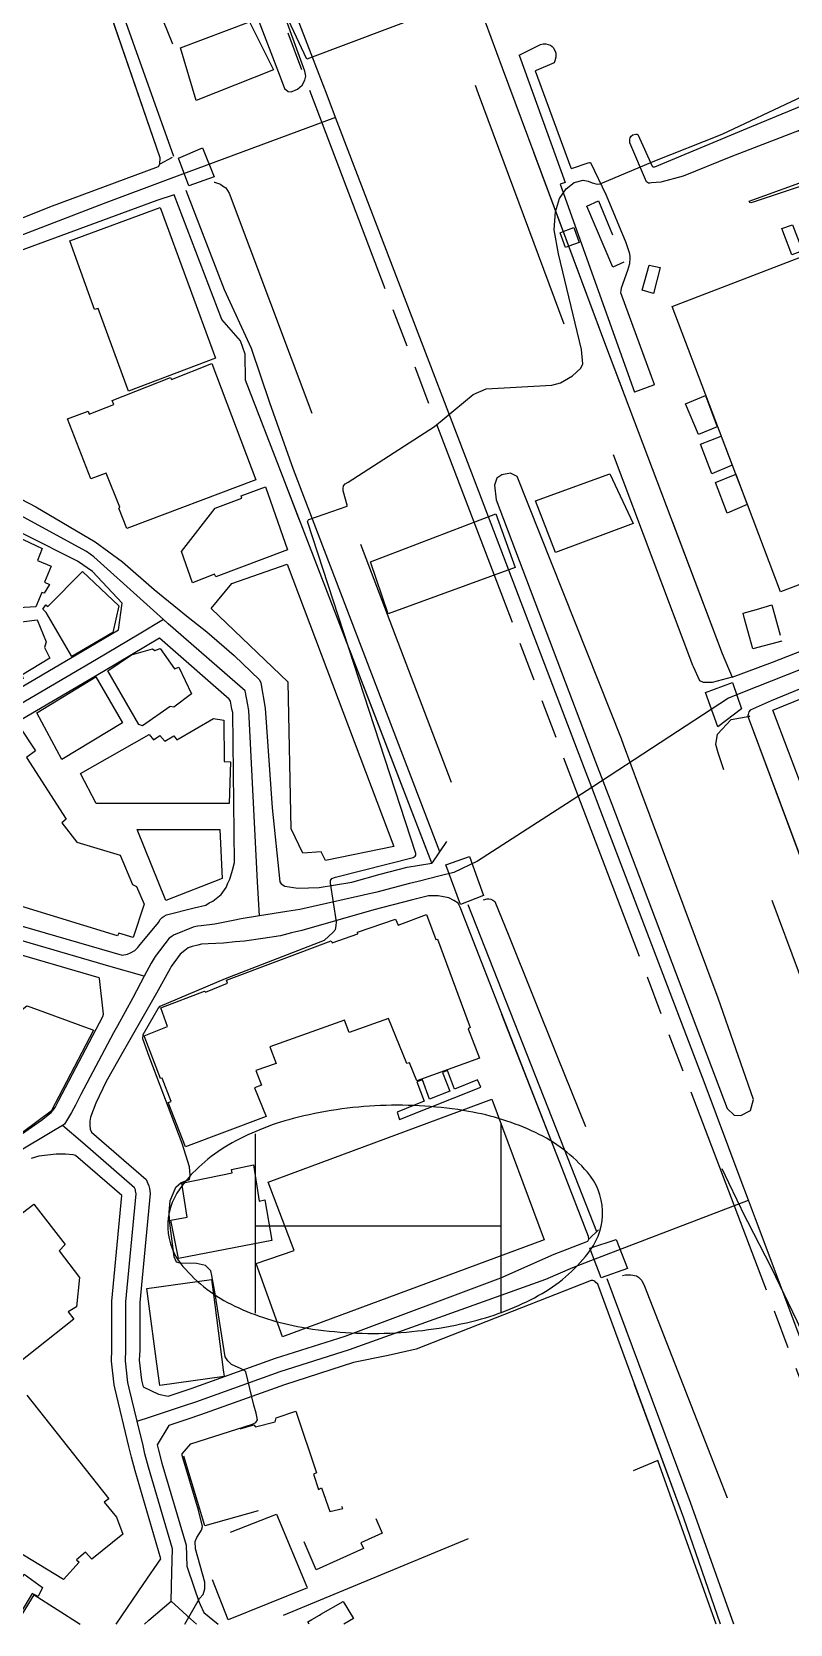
# Model space of a CAD drawing. Header units: millimetres. Extents: x 198785 to 203305, y 542885 to 545889.
# Drawn here: x 202847.2 to 202956, y 542885.3 to 543113.5 of the extents above; entities that cross this region are included whole.
import ezdxf

# ---------------------------------------------------------------- set-up
doc = ezdxf.new("R2010")
doc.units = ezdxf.units.MM
for name, pattern in [('FENCE_25K', [54.3, 28.7, -9.2, -16.4]), ('HIDDEN_BULD_25K', [28.8, 18.4, -10.4]), ('HIDDEN_IN_25K', [56.5, 36.5, -20]), ('HIDDEN_SIGUNGU_25K', [51.2, 30.4, -3.2, 5.6, -3.2, 5.6, -3.2])]:
    doc.linetypes.add(name, pattern=pattern)
for name, color, linetype in [('A0013114', 253, 'Continuous'), ('A0013117', 253, 'Continuous'), ('A0013118', 253, 'Continuous'), ('A0023214', 253, 'Continuous'), ('A0023217', 253, 'Continuous'), ('A0033324', 253, 'Continuous'), ('A0033327', 253, 'Continuous'), ('A0043325', 253, 'Continuous'), ('B0014111', 253, 'Continuous'), ('B0014112', 253, 'Continuous'), ('B0014114', 253, 'Continuous'), ('B0014115', 253, 'Continuous'), ('B0014116', 253, 'Continuous'), ('B0014118', 253, 'Continuous'), ('B0014511', 253, 'Continuous'), ('B0024120', 253, 'Continuous'), ('C0076117', 253, 'Continuous'), ('C0523121', 253, 'Continuous'), ('F0017111', 253, 'Continuous'), ('F0047224', 253, 'Continuous'), ('G0018113', 253, 'Continuous')]:
    doc.layers.add(name, color=color, linetype=linetype)

# ---------------------------------------------------------------- blocks, each defined once
blk = doc.blocks.new('B0014511')
at = {"layer": 'B0014511'}
blk.add_lwpolyline([(-31.17, -1.27, 0.169014), (-29, -6.77, 0.105159), (-21.57, -12.43, 0.067248), (-11.97, -15.47, 0.053397), (0.67, -16.3, 0.053397), (13.19, -14.44, 0.067248), (22.51, -10.63, 0.105159), (29.45, -4.38, 0.169014), (31.17, 1.27, 0.169014), (29, 6.77, 0.105159), (21.57, 12.43, 0.067248), (11.97, 15.47, 0.053397), (-0.67, 16.3, 0.053397), (-13.19, 14.44, 0.067248), (-22.51, 10.63, 0.105159), (-29.45, 4.38, 0.169014)], format="xyb", close=True, dxfattribs=at)
for points in [[(-18.64, 12.26), (-18.64, -13.46)], [(16.58, 13.62), (16.58, -13.46)], [(-18.64, -0.94), (16.58, -0.94)]]:
    blk.add_lwpolyline(points, dxfattribs=at)

msp = doc.modelspace()

# ---------------------------------------------------------------- linework, layer by layer
at = {"layer": 'A0013114'}
for points in [[(202887.08, 543179.66), (202886.96, 543179.4), (202886.98, 543179.3), (202892.05, 543166.1), (202893.69, 543161.82), (202894.87, 543158.9), (202908.35, 543125.44), (202912.26, 543114.95), (202914.72, 543108.35), (202929.52, 543068.62), (202946.23, 543024.42), (202947.69, 543021.04)], [(202865.65, 543095.46), (202857.17, 543120.06), (202849.21, 543140.99), (202848.89, 543141.65), (202848.6, 543141.91), (202848.26, 543142.11), (202847.85, 543142.28)], [(202904.6, 542994.36), (202883.3, 543049.67), (202877.91, 543063.59), (202877.85, 543067.32), (202877.19, 543069.24), (202874.51, 543072.3), (202867.65, 543090.16)], [(202950.26, 543016.3), (202950.1, 543016.06), (202949.99, 543015.69), (202949.94, 543015.54), (202950, 543015.28), (202966.85, 542970.15), (202971.42, 542958.37), (202973.86, 542952.08), (202975.99, 542946.58), (202991.61, 542905.66), (202992.26, 542905.58), (202992.68, 542905.68), (203009.89, 542914.13), (203022.13, 542920.42), (203037.63, 542928.56), (203039.03, 542929.82), (203040.08, 542931.06), (203041.5, 542933.73), (203041.5, 542934.18)], [(202927.13, 542940.47), (202927.09, 542940.86), (202923.31, 542950.62), (202908.67, 542988.05), (202908.38, 542988.63)], [(202946.01, 542885.31), (202940.76, 542900.51), (202928.4, 542934.03), (202928.14, 542934.28), (202927.97, 542934.45), (202927.7, 542934.54)]]:
    msp.add_lwpolyline(points, dxfattribs=at)
at = {"layer": 'A0013117'}
for points in [[(202847.85, 543142.28), (202846.98, 543142.3), (202845.93, 543142.27), (202800.58, 543124.88), (202765.48, 543111.62), (202755.3, 543107.65), (202754.32, 543107.2), (202765.73, 543076.24), (202771.72, 543060), (202772.75, 543059.87), (202773.54, 543060.05), (202791.47, 543066.07), (202796.02, 543067.77), (202799.89, 543069.22), (202811.84, 543073.71), (202821.82, 543077.34), (202822.89, 543077.76), (202829.95, 543080.55), (202832.69, 543081.63), (202849.84, 543088.46), (202865.4, 543094.22), (202865.62, 543094.55), (202865.65, 543095.46)], [(202867.65, 543090.16), (202865.15, 543089.34), (202834.32, 543078.01)], [(202843.6, 543047.65), (202847.81, 543045.44), (202856.32, 543040.43), (202860.25, 543037.58), (202864.78, 543033.58), (202869.69, 543029.63), (202872.33, 543027.52), (202876.28, 543024.12), (202879.89, 543020.67), (202880.09, 543020.23), (202880.7, 543016.58), (202881.7, 543002.32), (202882.81, 542991.69), (202882.99, 542991.4), (202883.51, 542991.08), (202885.4, 542990.77), (202888.47, 542990.89), (202893.12, 542991.67), (202897.18, 542992.78), (202901.1, 542993.8), (202904.6, 542994.36)], [(202827.63, 543008.98), (202855.48, 543025.32), (202859.69, 543027.8), (202860.19, 543031.63), (202855.94, 543036.18), (202853.81, 543037.64), (202838.92, 543045.11)], [(202947.69, 543021.04), (202953.47, 543023.21), (202983.65, 543035.01)], [(203041.5, 542934.18), (203036.57, 542945.02), (203031.39, 542956.72), (203031.09, 542957.45), (203029.59, 542961.14), (203024.08, 542974.69), (203021.62, 542980.54), (203021.35, 542981.18), (203019.54, 542985.38), (203018.15, 542988.59), (203014.39, 542997.02), (203010.59, 543005.6), (203004.99, 543018.85), (202999.44, 543032.19), (202999.2, 543032.39), (202994.84, 543034.21), (202994.64, 543034.25), (202994.35, 543034.25), (202993.99, 543034.15), (202991.56, 543033.36), (202971.49, 543025.13), (202953.29, 543017.64), (202950.26, 543016.3)], [(202865.55, 543026.63), (202857.51, 543021.87), (202829.45, 543005.41)], [(202839.57, 542987.15), (202860.21, 542981.17), (202860.98, 542981.34), (202861.39, 542981.52), (202862, 542981.86), (202862.46, 542982.27), (202862.61, 542982.5), (202865.42, 542985.89), (202865.63, 542986.28), (202865.93, 542986.58), (202866.21, 542986.8), (202866.57, 542986.95), (202870.52, 542987.98), (202872.22, 542988.38), (202872.67, 542988.68), (202873.19, 542988.93), (202874.4, 542989.87), (202874.89, 542990.54), (202875.1, 542990.87), (202875.37, 542991.51), (202875.64, 542992.09), (202876.04, 542993.36), (202876.31, 542994.48), (202876.05, 543015.98), (202875.93, 543016.46), (202875.75, 543017.58), (202875.56, 543017.89), (202865.55, 543026.63)], [(202908.38, 542988.63), (202907.79, 542989.02), (202907.06, 542989.41), (202905.51, 542989.68), (202904.15, 542989.7), (202901.67, 542989.09), (202896.28, 542987.68), (202885.96, 542984.73), (202884.5, 542984.37), (202882.93, 542983.98), (202880.36, 542983.59), (202877.73, 542983.22), (202876.4, 542983.08), (202874.72, 542982.9), (202872.54, 542982.8), (202871.59, 542982.75), (202871.03, 542982.61), (202870.25, 542982.41), (202869.67, 542982.24), (202869.21, 542981.88), (202868.51, 542981.34), (202867.22, 542979.55), (202867.08, 542979.29), (202865.11, 542975.76), (202863.97, 542973.76), (202860.53, 542967.74), (202857.91, 542963.1), (202856.43, 542959.96), (202855.65, 542957.97), (202855.56, 542957.41), (202855.56, 542956.76), (202855.63, 542956.27), (202855.81, 542955.81), (202863.64, 542949.04), (202864.03, 542948.13), (202864.1, 542947.73), (202864.21, 542947.03), (202862.74, 542931.39), (202862.72, 542924.59), (202862.66, 542923.13), (202862.98, 542920.3), (202863.21, 542919.34), (202865.42, 542918.25), (202866.81, 542917.98), (202868.36, 542918.5), (202870.11, 542919.08), (202882.2, 542923.42), (202892.19, 542926.6), (202914.51, 542934.95), (202922.18, 542938.33), (202926.77, 542940.08), (202926.97, 542940.2), (202927.13, 542940.47)], [(202843.37, 542953.85), (202848.61, 542957.52), (202850.02, 542958.66), (202850.6, 542959.37), (202851.14, 542960.4), (202857.44, 542972.39), (202857.51, 542972.73), (202856.95, 542977.83), (202856.91, 542977.96), (202838.01, 542983.44)], [(202859.35, 542885.31), (202863.32, 542891.11), (202865.76, 542894.68), (202862.06, 542907.29), (202861.53, 542909.23), (202861.16, 542910.79), (202859.19, 542918.97), (202859.04, 542919.6), (202858.65, 542922.98), (202858.72, 542924.67), (202858.74, 542931.58), (202860.17, 542946.76), (202853.53, 542952.5), (202853.16, 542952.58), (202852.06, 542952.65), (202850.73, 542952.65), (202849.49, 542952.53), (202848.25, 542952.36), (202847.13, 542952.06)], [(202927.7, 542934.54), (202927.46, 542934.54), (202902.38, 542924.74), (202898.37, 542923.81), (202893.4, 542922.79), (202883.48, 542919.63), (202871.42, 542915.29), (202869.62, 542914.7), (202866.91, 542913.8), (202865.22, 542911.01), (202865.41, 542910.22), (202865.91, 542908.37), (202869.36, 542896.64), (202869.47, 542893.6), (202870.52, 542890.5), (202871.22, 542888.53), (202871.41, 542888.1), (202871.9, 542887), (202873.98, 542885.31)]]:
    msp.add_lwpolyline(points, dxfattribs=at)
at = {"layer": 'A0013118'}
for points in [[(202917.12, 543110.21), (202920.2, 543111.71), (202920.6, 543111.79), (202920.96, 543111.79), (202921.61, 543111.61), (202921.87, 543111.42), (202922.03, 543111.27), (202922.31, 543110.77), (202922.4, 543110.48), (202922.42, 543110.15), (202922.4, 543109.91), (202922.26, 543109.36), (202922.14, 543109.08), (202919.6, 543108.01), (202919.45, 543107.93), (202924.54, 543094.05), (202924.65, 543093.93), (202924.8, 543093.97), (202927.04, 543094.76), (202927.22, 543094.8), (202927.39, 543094.81), (202929.6, 543090.13), (202932.46, 543083.32), (202932.93, 543081.92), (202933.01, 543081.37), (202933.03, 543081.13), (202932.95, 543080.29), (202932.69, 543079.34), (202931.77, 543076.78), (202931.7, 543076.47), (202931.67, 543076.15), (202936.06, 543064.17), (202936.5, 543063.03), (202936.42, 543062.87), (202933.7, 543061.88)], [(202968.23, 543085.56), (202965.02, 543093.73), (202964.5, 543093.7), (202950.7, 543089.13), (202950.36, 543089.02), (202950.22, 543089.08), (202950.12, 543089.27), (202959.63, 543092.7), (202957.29, 543099.38), (202947.49, 543095.63), (202940.65, 543092.85), (202937.44, 543091.97), (202936.11, 543091.88), (202935.88, 543091.83), (202935.7, 543091.86), (202935.42, 543092.05), (202933.02, 543097.63), (202932.99, 543098.13), (202933.07, 543098.36), (202933.18, 543098.59), (202933.46, 543098.75), (202933.89, 543098.86), (202934.02, 543098.88), (202934.2, 543098.77)]]:
    msp.add_lwpolyline(points, dxfattribs=at)
at = {"layer": 'A0023214'}
msp.add_lwpolyline([(202966.19, 542903.08), (202951.04, 542943.41), (202950.04, 542946.06), (202948.85, 542949.24), (202943.81, 542962.64), (202928.75, 543002.09), (202927.55, 543005.23), (202926.52, 543007.93), (202910.35, 543050.27), (202891.53, 543099.39), (202890.82, 543101.25), (202889.3, 543105.21), (202889.26, 543105.33), (202871.71, 543150.71)], dxfattribs=at)
at = {"layer": 'A0023217'}
for points in [[(202890.82, 543101.25), (202866.82, 543092.36), (202857.49, 543088.9), (202830.6, 543078.57), (202827.69, 543077.45)], [(202866.12, 543029.29), (202863.27, 543031.86), (202856.13, 543038.3), (202855.07, 543039.03), (202840.74, 543046.84), (202839.88, 543047.57), (202839.28, 543048.54), (202837.41, 543052.46), (202836, 543055.69), (202829.37, 543073.05), (202827.69, 543077.45)], [(202999.05, 543038.29), (202993.01, 543036.39), (202991.16, 543035.81), (202977.57, 543030.07), (202948.94, 543018.73), (202947.17, 543018.02), (202927.55, 543005.23), (202911.16, 542994.67), (202907.76, 542993.03), (202905.8, 542992.54), (202902.63, 542991.75), (202901.39, 542991.44), (202896.73, 542990.23), (202885.68, 542987.75), (202883.84, 542987.46), (202879.88, 542986.83)], [(202866.12, 543029.29), (202862.62, 543027.22), (202856.5, 543023.59), (202827.89, 543006.81), (202824.75, 543004.97)], [(202879.88, 542986.83), (202879.63, 542991.72), (202878.38, 543016.28), (202878.32, 543016.52), (202878.22, 543017.08), (202877.83, 543019.06), (202867.51, 543028.05), (202866.79, 543028.68), (202866.12, 543029.29)], [(202863.37, 542978.17), (202858.63, 542979.54), (202838.79, 542985.29), (202835.61, 542987.08), (202835.17, 542987.33), (202833.82, 542990.02)], [(202879.88, 542986.83), (202877.29, 542986.42), (202876.14, 542986.18), (202873.47, 542985.64), (202871.53, 542985.39), (202871.05, 542985.37), (202870.77, 542985.3), (202870.39, 542985.2), (202867.54, 542984.06), (202867.31, 542983.88), (202866.96, 542983.61), (202864.92, 542981.02), (202864.38, 542980.03), (202863.37, 542978.17)], [(202863.37, 542978.17), (202861.71, 542975.08), (202859.53, 542971.05), (202858.98, 542970.06), (202854.26, 542961.23), (202853.52, 542959.67), (202852.93, 542958.65), (202851.95, 542956.95), (202851.65, 542956.77)], [(202851.65, 542956.77), (202850.13, 542955.87), (202845.25, 542952.96), (202844.84, 542952.71), (202833.2, 542943.42), (202825.04, 542936.64), (202823.74, 542935.57), (202817.23, 542930.78), (202813.98, 542929.34), (202809.71, 542927.45)], [(202862.35, 542914.38), (202861.2, 542919.15), (202861.01, 542919.95), (202860.66, 542923.06), (202860.72, 542924.63), (202860.74, 542931.48), (202862.19, 542946.96), (202862.12, 542947.41), (202862.1, 542947.57), (202861.99, 542947.83), (202854.54, 542954.27), (202851.65, 542956.77)], [(202862.35, 542914.38), (202864.25, 542915.02), (202868.99, 542916.6), (202870.76, 542917.19), (202882.84, 542921.53), (202892.8, 542924.69), (202920.98, 542934.74), (202924.82, 542936.43), (202927.42, 542937.43), (202950.04, 542946.06)], [(202867.23, 542888.62), (202867.34, 542892.74), (202867.44, 542896.08), (202863.98, 542907.83), (202863.47, 542909.72), (202863.19, 542910.9), (202862.35, 542914.38)], [(202863.39, 542885.31), (202864.04, 542885.87), (202867.23, 542888.62)], [(202867.23, 542888.62), (202870.02, 542886.08), (202870.87, 542885.31)]]:
    msp.add_lwpolyline(points, dxfattribs=at)
at = {"layer": 'A0033324', "linetype": 'HIDDEN_IN_25K', "flags": 128}
for points in [[(202867.35, 543095.52), (202865.62, 543094.55), (202865.65, 543095.46), (202857.17, 543120.06), (202849.21, 543140.99), (202848.89, 543141.65), (202848.6, 543141.91), (202851.84, 543143.03), (202852.02, 543143.08), (202853.69, 543143.67), (202853.96, 543143.67), (202854.2, 543143.65), (202854.49, 543143.55), (202854.76, 543143.31), (202855, 543143.14), (202863.91, 543120.62), (202864.76, 543118.47), (202871.84, 543100.6), (202871.93, 543100.19), (202871.98, 543099.36), (202871.93, 543099), (202871.84, 543098.68), (202871.69, 543098.37), (202871.55, 543098.1), (202871.33, 543097.83), (202871.04, 543097.64), (202870.65, 543097.32), (202869.27, 543096.4), (202868.23, 543095.94), (202867.35, 543095.52)], [(202944.8, 543020.28), (202943.58, 543020.25), (202943.06, 543020.5), (202942.15, 543022.53), (202942.06, 543022.73), (202926.57, 543063.69), (202925.3, 543067.04), (202911.3, 543104.63), (202910.5, 543106.87), (202910.51, 543107.44), (202910.82, 543107.91), (202914.34, 543109.35), (202914.72, 543108.35), (202929.52, 543068.62), (202946.23, 543024.42), (202947.69, 543021.04), (202944.8, 543020.28)], [(202906.74, 542997.47), (202904.6, 542994.36), (202883.3, 543049.67), (202877.91, 543063.59), (202877.85, 543067.32), (202877.19, 543069.24), (202874.51, 543072.3), (202867.65, 543090.16), (202870.13, 543091.06), (202871.08, 543091.41), (202872.66, 543091.99), (202873.44, 543091.99), (202873.59, 543091.95), (202874.32, 543091.68), (202874.61, 543091.44), (202875.05, 543091.17), (202875.56, 543090.42), (202889.18, 543054.15), (202891.94, 543046.63), (202892.83, 543044.19), (202907.45, 543005.84), (202908.09, 543003.77), (202908.48, 543002.09), (202908.53, 543001.12), (202908.53, 543000.86), (202908.21, 542999.54), (202907.87, 542998.84), (202907.28, 542998.1), (202906.74, 542997.47)], [(202989.66, 542905.88), (202988.47, 542905.84), (202985.34, 542906.47), (202984.92, 542906.76), (202984.56, 542907.3), (202970.39, 542944.42), (202964.72, 542959.04), (202961.24, 542968.02), (202946.99, 543006.2), (202945.69, 543010.17), (202945.35, 543011.37), (202945.57, 543012.85), (202947.53, 543014.98), (202950.24, 543015.45), (202950, 543015.28), (202966.85, 542970.15), (202971.42, 542958.37), (202973.86, 542952.08), (202975.99, 542946.58), (202991.51, 542905.93), (202989.66, 542905.88)], [(202928.52, 542941.8), (202927.13, 542940.47), (202927.09, 542940.86), (202923.31, 542950.62), (202908.67, 542988.05), (202910.58, 542988.65), (202911.15, 542988.82), (202912.55, 542989.27), (202912.8, 542989.27), (202913.09, 542989.22), (202913.38, 542989.07), (202913.67, 542988.86), (202915.68, 542983.95), (202922.56, 542966.79), (202930.26, 542947.59), (202930.51, 542946.42), (202930.56, 542945.96), (202930.58, 542945.4), (202930.53, 542944.82), (202930.19, 542944.04), (202929.66, 542942.97), (202928.78, 542942.03), (202928.52, 542941.8)], [(202946.01, 542885.31), (202940.76, 542900.51), (202928.4, 542934.03), (202928.14, 542934.28), (202927.97, 542934.45), (202930.21, 542934.91), (202930.83, 542935.02), (202932.39, 542935.35), (202932.86, 542935.39), (202933.15, 542935.39), (202933.95, 542935.22), (202934.24, 542935.02), (202934.73, 542934.54), (202935.13, 542933.74), (202944.58, 542909.53), (202952.32, 542889.67), (202952.48, 542889.07), (202952.61, 542887.94), (202952.61, 542886.8), (202952.44, 542885.79), (202952.25, 542885.31)]]:
    msp.add_lwpolyline(points, dxfattribs=at)
at = {"layer": 'A0033327'}
for points in [[(202867.61, 543095.64), (202858.85, 543120.2), (202850.28, 543142.49)], [(202905.75, 542996.02), (202884.77, 543050.79), (202881.37, 543060.34), (202878.75, 543068.16), (202874.89, 543076.53), (202869.4, 543090.79)], [(202928.27, 542941.56), (202923.13, 542954.66), (202909.84, 542988.42)], [(202947.93, 542885.31), (202941.72, 542902.76), (202929.76, 542934.81)]]:
    msp.add_lwpolyline(points, dxfattribs=at)
at = {"layer": 'A0043325'}
for points in [[(202904.6, 543116.35), (202886.69, 543109.6), (202883.36, 543116.75), (202902.04, 543123.39), (202904.6, 543116.35)], [(202881.9, 543108.08), (202870.83, 543103.69), (202868.58, 543111.26), (202878.45, 543114.98), (202881.9, 543108.08)], [(202873.4, 543092.77), (202869.74, 543091.45), (202868.28, 543095.42), (202871.74, 543096.9), (202873.4, 543092.77)], [(202933.51, 543043.05), (202922.36, 543038.91), (202919.5, 543046.3), (202930.12, 543050.19), (202933.51, 543043.05)], [(202916.57, 543036.74), (202898.37, 543030.11), (202895.81, 543037.59), (202913.78, 543044.46), (202916.57, 543036.74)], [(202949.01, 543016.49), (202945.64, 543013.94), (202943.85, 543018.86), (202947.73, 543020.29), (202949.01, 543016.49)], [(202912.03, 542989.75), (202908.71, 542988.46), (202906.62, 542994.16), (202910.01, 542995.32), (202912.03, 542989.75)], [(202932.69, 542936.29), (202928.92, 542934.92), (202927.27, 542939.18), (202931.07, 542940.44), (202932.69, 542936.29)]]:
    msp.add_lwpolyline(points, dxfattribs=at)
at = {"layer": 'B0014111'}
for points in [[(202865.63, 543088.35), (202873.58, 543066.76), (202861.1, 543062.05), (202856.76, 543073.86), (202856.23, 543073.71), (202854.93, 543077.34), (202852.69, 543083.58), (202865.63, 543088.35)], [(202964.09, 543083.78), (202979.85, 543042.83), (202954.63, 543033.28), (202949.87, 543045.79), (202948.22, 543050.12), (202939.08, 543074.15), (202964.09, 543083.78)], [(202873.07, 543066), (202879.39, 543049.33), (202860.88, 543042.34), (202859.74, 543045.27), (202859.89, 543045.41), (202857.93, 543050.26), (202855.7, 543049.46), (202852.37, 543058.08), (202855.33, 543059.18), (202855.47, 543058.71), (202858.99, 543060.1), (202858.76, 543060.71), (202867.14, 543063.99), (202867.28, 543063.71), (202873.07, 543066)], [(202883.89, 543039.31), (202873.62, 543035.42), (202873.42, 543035.8), (202870.29, 543034.54), (202868.71, 543039.03), (202873.52, 543045.26), (202877.35, 543046.68), (202877.25, 543047.01), (202880.78, 543048.33), (202883.89, 543039.31)], [(202849.77, 543034.31), (202849.02, 543033.06), (202848.7, 543033.16), (202847.84, 543031.14), (202838.7, 543030.6), (202835.27, 543032.27), (202835.45, 543032.68), (202834.63, 543033.15), (202839.58, 543043.77), (202848.74, 543039.47), (202848.05, 543037.77), (202850.03, 543036.94), (202849.06, 543034.64), (202849.77, 543034.31)], [(202899.17, 542996.78), (202889.35, 542994.75), (202888.76, 542996.02), (202886.1, 542995.81), (202884.42, 542999.32), (202884.02, 543020.31), (202872.96, 543030.87), (202875.92, 543034.44), (202883.85, 543037.24), (202899.17, 542996.78)], [(202865.64, 543025.15), (202867.71, 543022.21), (202868.31, 543022.45), (202870.14, 543018.65), (202867.61, 543016.76), (202867.09, 543016.82), (202863.14, 543014.04), (202862.58, 543014.24), (202858.14, 543021.95), (202861.53, 543024.23), (202864.57, 543025.12), (202864.9, 543024.85), (202865.64, 543025.15)], [(202860.25, 543014.49), (202851.57, 543009.25), (202847.98, 543015.92), (202856.43, 543021.09), (202860.25, 543014.49)], [(202845.34, 543014.15), (202847.76, 543010.49), (202846.49, 543009.5), (202852.15, 543000.67), (202851.54, 543000.14), (202853.69, 542997.41), (202859.93, 542995.51), (202861.66, 542991.3), (202862.25, 542991.01), (202863.38, 542988.49), (202861.76, 542983.72), (202859.72, 542984.35), (202859.51, 542983.94), (202840.18, 542989.89), (202833.32, 543000.42), (202833.19, 543000.37), (202830.47, 543005.12), (202843.46, 543013.23), (202843.69, 543013.07), (202845.34, 543014.15)], [(202874.78, 543014.89), (202874.83, 543008.96), (202875.76, 543008.9), (202875.54, 543002.91), (202856.48, 543002.94), (202854.24, 543007.23), (202864.08, 543012.83), (202864.69, 543012.06), (202865.62, 543012.66), (202866.31, 543011.84), (202867.61, 543012.63), (202868.02, 543012.05), (202873.32, 543015.13), (202874.78, 543014.89)], [(202874.53, 542992.16), (202866.48, 542989.02), (202862.36, 542999.18), (202874.21, 542999.18), (202874.53, 542992.16)], [(202903.85, 542987.02), (202905.2, 542983.43), (202905.42, 542983.48), (202910.09, 542970.84), (202909.82, 542970.64), (202911.46, 542966.45), (202902.44, 542963.17), (202901.4, 542965.75), (202901.03, 542965.65), (202898.42, 542972.09), (202892.78, 542970.1), (202892.1, 542971.88), (202881.38, 542968.03), (202882.28, 542965.68), (202879.37, 542964.64), (202880.19, 542962.54), (202879.2, 542962.16), (202880.87, 542958.06), (202869.29, 542953.72), (202866.79, 542960.08), (202867.21, 542960.24), (202865.96, 542963.55), (202865.72, 542963.51), (202863.38, 542969.65), (202866.71, 542970.97), (202865.74, 542973.65), (202872.02, 542976.03), (202872.14, 542975.88), (202875.3, 542977.19), (202875.15, 542977.6), (202890.2, 542983.24), (202890.32, 542982.96), (202893.98, 542984.24), (202893.94, 542984.5), (202899.39, 542986.37), (202899.77, 542985.49), (202903.85, 542987.02)], [(202850.01, 542958.81), (202839.87, 542951.33), (202833.98, 542958.72), (202831.51, 542961.82), (202838.62, 542967.56), (202840.12, 542968.77), (202845.4, 542973.03), (202846.53, 542973.95), (202847.12, 542973.74), (202855.83, 542970.56), (202856.1, 542970.46), (202850.01, 542958.81)], [(202920.74, 542940.39), (202883.2, 542926.47), (202879.44, 542936.98), (202884.85, 542938.86), (202881.13, 542948.66), (202913.23, 542960.56), (202920.74, 542940.39)], [(202879.02, 542951.13), (202879.85, 542945.95), (202880.68, 542946.1), (202881.65, 542940.29), (202868.26, 542937.72), (202867.19, 542943.2), (202869.5, 542943.66), (202868.76, 542948.51), (202875.97, 542950), (202875.86, 542950.48), (202879.02, 542951.13)], [(202827.46, 542930.22), (202847.53, 542945.5), (202852.05, 542939.73), (202851.18, 542938.8), (202854.07, 542934.98), (202853.65, 542930.8), (202852.46, 542930.05), (202853.26, 542929.04)], [(202874.83, 542920.81), (202865.6, 542919.53), (202865.19, 542922.61), (202863.99, 542931.58), (202863.74, 542933.4), (202872.99, 542934.69), (202873.23, 542932.92), (202874.7, 542921.74), (202874.83, 542920.81)], [(202853.26, 542929.04), (202842.59, 542920.61)], [(202846.53, 542918.15), (202858.29, 542903.28), (202857.62, 542902.77), (202859.38, 542900.62), (202860.32, 542898.19), (202855.84, 542894.64), (202854.95, 542895.62), (202853.66, 542894.52), (202854.04, 542894.2), (202851.77, 542891.7), (202840.27, 542898.67)], [(202844.99, 542885.31), (202847.58, 542889.5)], [(202847.58, 542889.5), (202854.18, 542885.31)]]:
    msp.add_lwpolyline(points, dxfattribs=at)
at = {"layer": 'B0014112'}
for points in [[(202859.7, 543031.27), (202858.84, 543027.43), (202852.99, 543024), (202849.31, 543030.32), (202848.81, 543030.76), (202849.27, 543031.4), (202849.54, 543031.18), (202854.53, 543036.18), (202859.7, 543031.27)], [(202846.01, 543020.86), (202840.02, 543017.43), (202839.44, 543017.68), (202834.2, 543026.85), (202834.18, 543027.18), (202836.4, 543027.77), (202848.03, 543029.27), (202849.32, 543026.1), (202849.05, 543025.3), (202849.81, 543023.78), (202845.83, 543021.33), (202846.01, 543020.86)]]:
    msp.add_lwpolyline(points, dxfattribs=at)
at = {"layer": 'B0014114', "linetype": 'HIDDEN_BULD_25K', "flags": 128}
for points in [[(202885.12, 542915.82), (202888.08, 542906.99), (202887.64, 542906.81), (202888.35, 542904.6), (202888.8, 542904.83), (202889.98, 542901.47), (202891.86, 542901.88), (202891.08, 542903.46), (202894.24, 542904.88), (202895.91, 542900.48), (202896.51, 542900.59), (202897.51, 542898.35), (202894.42, 542896.98), (202894.8, 542896.17), (202888.04, 542893.07), (202883.87, 542902.7), (202872.05, 542899.41), (202869.03, 542909.46), (202870.54, 542910), (202870.22, 542910.96), (202871.74, 542911.6), (202871.89, 542911.46), (202874.41, 542912.03), (202874.4, 542912.49), (202879.1, 542913.89), (202879.32, 542913.58), (202882.13, 542914.32), (202882.27, 542914.89), (202885.12, 542915.82)], [(202886.76, 542890.51), (202875.42, 542885.92), (202871.13, 542896.72), (202882.35, 542901.08), (202886.76, 542890.51)]]:
    msp.add_lwpolyline(points, dxfattribs=at)
at = {"layer": 'B0014115'}
msp.add_lwpolyline([(202958.02, 543004.48), (202953.5, 543016.3), (202959.66, 543018.8)], dxfattribs=at)
at = {"layer": 'B0014116', "linetype": 'HIDDEN_BULD_25K', "flags": 128}
for points in [[(202932.16, 543080.51), (202930.55, 543079.8), (202926.84, 543088.54), (202928.53, 543089.31), (202932.16, 543080.51)], [(202957.76, 543082.16), (202956.25, 543081.58), (202954.79, 543085.33), (202956.32, 543085.88), (202957.76, 543082.16)], [(202937.36, 543079.74), (202936.39, 543076.04), (202934.79, 543076.49), (202935.79, 543080.09), (202937.36, 543079.74)], [(202945.56, 543056.93), (202942.84, 543055.81), (202940.98, 543060.2), (202943.84, 543061.4), (202945.56, 543056.93)], [(202947.7, 543051.41), (202944.75, 543050.18), (202943.13, 543054.45), (202946.13, 543055.57), (202947.7, 543051.41)], [(202949.84, 543045.78), (202946.97, 543044.56), (202945.28, 543048.92), (202948.12, 543050.08), (202948.22, 543050.12), (202949.84, 543045.78)], [(202954.82, 543026.21), (202950.63, 543025.08), (202949.45, 543029.41), (202949.25, 543030.19), (202951.18, 543030.75), (202953.37, 543031.38), (202954.82, 543026.21)], [(202841.96, 542885.31), (202846.13, 542892.49), (202848.77, 542890.57)], [(202848.77, 542890.57), (202848.14, 542889.28), (202847.27, 542889.7), (202844.68, 542885.31)]]:
    msp.add_lwpolyline(points, dxfattribs=at)
at = {"layer": 'B0014118', "linetype": 'HIDDEN_BULD_25K', "flags": 128}
msp.add_lwpolyline([(202887, 542885.31), (202886.81, 542885.65), (202887.39, 542885.98), (202888.49, 542886.6), (202888.71, 542886.73), (202891.91, 542888.54), (202893.37, 542886.11), (202891.97, 542885.31)], dxfattribs=at)
at = {"layer": 'B0024120', "linetype": 'FENCE_25K', "flags": 128}
msp.add_lwpolyline([(202945.41, 542885.31), (202937.01, 542908.74), (202880.25, 542885.31)], dxfattribs=at)
at = {"layer": 'C0076117'}
for points in [[(202917.12, 543110.21), (202923.72, 543091.93), (202923.01, 543091.7), (202933.7, 543061.88)], [(202923.8, 543082.64), (202923.04, 543084.73), (202923.45, 543084.9), (202924.96, 543085.48), (202925.76, 543083.32), (202924.24, 543082.79), (202923.8, 543082.64)], [(202906.85, 542964.65), (202906.15, 542964.38), (202907.2, 542961.68), (202904.3, 542960.55), (202903.29, 542963.3), (202902.48, 542963.05), (202903.53, 542960.26), (202899.64, 542958.71), (202899.96, 542957.64), (202911.65, 542962.25), (202911.17, 542963.32), (202907.85, 542961.98), (202906.85, 542964.65)]]:
    msp.add_lwpolyline(points, dxfattribs=at)
at = {"layer": 'C0523121'}
for points in [[(202882.85, 543107.08), (202883.49, 543105.39), (202883.99, 543104.97), (202884.44, 543104.94), (202885.33, 543105.29), (202886, 543105.87), (202886.42, 543106.59), (202886.52, 543107.17), (202886.42, 543107.87), (202882.16, 543119.65), (202870.46, 543150.43), (202857.34, 543184.46), (202853.75, 543193.6), (202853.08, 543194), (202852.52, 543194.19), (202850.56, 543193.39), (202850.35, 543191.82), (202863.36, 543157.9), (202882.85, 543107.08)], [(202915.88, 543050.27), (202914.66, 543050.02), (202913.92, 543049.56), (202913.61, 543048.54), (202913.86, 543046.47), (202928.1, 543008.91), (202930.41, 543002.82), (202946.95, 542959.19), (202947.96, 542958.27), (202948.91, 542958.2), (202950.3, 542958.92), (202950.77, 542960.51), (202945.7, 542975.01), (202934.32, 543005.48), (202932.11, 543011.39), (202931.82, 543012.18), (202916.85, 543049.79), (202915.88, 543050.27)], [(202974.44, 542885.31), (202973.76, 542887.14), (202971.64, 542892.88), (202968.91, 542900.24), (202964.32, 542911.9), (202960.19, 542921.67), (202957.02, 542928.73), (202953.31, 542936.4), (202949.93, 542942.99), (202949.62, 542943.59), (202947.21, 542948.58), (202946.25, 542950.57)]]:
    msp.add_lwpolyline(points, dxfattribs=at)
at = {"layer": 'F0017111', "elevation": 30}
msp.add_lwpolyline([(202869.2, 542885.31), (202871.27, 542888.96), (202871.84, 542889.57), (202872.05, 542890.36), (202872.05, 542891.33), (202870.73, 542896.08), (202870.68, 542897.13), (202870.93, 542897.71), (202871.59, 542898.8), (202871.7, 542899.31), (202871.14, 542901.65), (202868.79, 542909.48), (202868.81, 542909.73), (202870.06, 542911.15), (202878.87, 542913.98), (202879.35, 542914.22), (202879.63, 542914.6), (202879.44, 542915.57), (202879.1, 542916.69), (202877.93, 542921.47), (202877.76, 542921.67), (202877.28, 542921.9), (202875.9, 542922.53), (202875.34, 542923.07), (202874.97, 542923.62), (202873.54, 542932.63), (202873.07, 542935.3), (202872.92, 542935.94), (202872.13, 542936.72), (202870.88, 542937), (202868.52, 542937.05), (202867.99, 542937.19), (202867.66, 542937.94), (202866.97, 542943.17), (202866.94, 542944.36), (202867.08, 542946), (202867.9, 542947.93), (202868.67, 542948.63), (202869.84, 542949.06), (202869.97, 542949.67), (202869.86, 542950.83), (202868.79, 542954.21), (202864.06, 542966.66), (202863.18, 542969.21), (202863.2, 542969.81), (202865.38, 542973.57), (202865.65, 542973.88), (202875.04, 542977.86), (202889.23, 542983.32), (202890.43, 542984.42), (202890.79, 542984.89), (202890.91, 542985.39), (202890.94, 542985.97), (202890.07, 542991.51), (202890.06, 542991.89), (202890.29, 542992.16), (202890.82, 542992.35), (202901.96, 542995.19), (202902.21, 542995.36), (202902.3, 542995.53), (202902.34, 542995.75), (202886.78, 543043.33), (202886.86, 543043.53), (202886.98, 543043.65), (202892.45, 543045.55), (202892.49, 543045.67), (202891.89, 543047.73), (202891.89, 543048.09), (202891.93, 543048.44), (202892.17, 543048.76), (202892.6, 543049), (202905.02, 543056.98), (202910.54, 543061.56), (202912.41, 543062.34), (202921.82, 543062.89), (202923.08, 543063.21), (202924.78, 543064.22), (202925.96, 543065.32), (202926.28, 543065.96), (202926.08, 543067.98), (202922.76, 543081.71), (202922.15, 543085.13), (202922.33, 543087.74), (202922.93, 543089.66), (202923.88, 543091.03), (202925.05, 543091.93), (202926.33, 543092.29), (202927.03, 543092.12), (202927.63, 543091.88), (202928.34, 543091.69), (202928.77, 543091.76), (202936.37, 543094.93), (202946.24, 543098.85), (202963.62, 543107.01)], dxfattribs=at)
at = {"layer": 'F0047224'}
msp.add_lwpolyline([(202968.8, 543107.53), (202950.39, 543099.93), (202936.54, 543094.11), (202936.33, 543094.15), (202934.2, 543098.77)], dxfattribs=at)
at = {"layer": 'G0018113', "linetype": 'HIDDEN_SIGUNGU_25K', "flags": 128}
msp.add_lwpolyline([(202970.83, 542885.31), (202800.97, 543331.3), (202795.63, 543345.32), (202446.04, 544263.25), (202440.7, 544277.27), (202354.18, 544504.46), (202354.18, 544504.46)], dxfattribs=at)

# ---------------------------------------------------------------- block references
at = {"layer": 'B0014511'}
msp.add_blockref('B0014511', (202897.92, 542943.33), dxfattribs=at)

doc.saveas('drawing.dxf')
